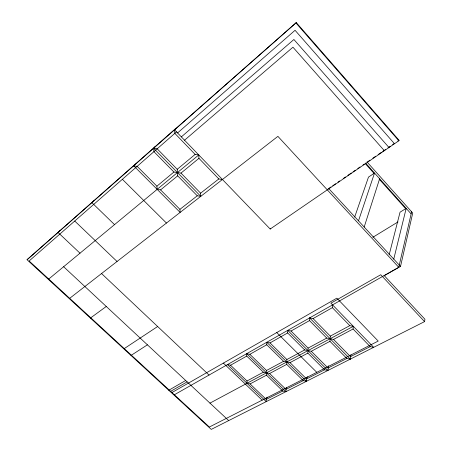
<?xml version="1.0" encoding="UTF-8"?>
<svg xmlns="http://www.w3.org/2000/svg" width="452" height="452" viewBox="0 0 452 452"><rect width="100%" height="100%" fill="white"/><g stroke="black" fill="none" stroke-linecap="round" stroke-linejoin="round"><path stroke-width="0.68" d="M266.465 375.188L266.51 370.482L249.86 354.317L246.713 353.662L246.741 356.08L263.358 372.177L269.624 373.505L285.975 389.387L285.907 391.681L282.788 391.003L266.465 375.188L250.075 383.929L247.024 383.268L247.001 380.985L230.554 365.233L227.492 364.583L266.217 401.63L266.239 399.41L267.109 397.127M328.757 365.713L327.875 370.471L324.576 369.787L306.563 378.934L290.009 362.628L283.573 361.295L266.748 344.763L266.77 342.266L270.008 342.921L286.862 359.526L286.715 364.385L303.236 380.624L306.445 381.302L306.563 378.934L307.332 376.629M350.984 354.882L350.266 359.159L346.87 358.47L328.05 368.024L311.304 351.277L304.676 349.933L287.647 332.943L287.726 330.361L291.048 331.017L308.111 348.085L307.863 353.114L324.576 369.787M222.44 179.5L218.824 178.941L198.931 158.336L198.767 154.946L195.134 154.409L174.817 133.363L174.585 129.86L176.043 128.187L27.052 259.736L211.265 429.4L424.558 321.615L380.753 274.731L330.909 303.185L373.68 347.322L370.182 346.633L350.498 356.628L333.553 339.407L326.734 338.062L309.496 320.587L309.631 317.914L313.055 318.575L330.327 336.124L329.954 341.328L346.87 358.47M370.182 346.633L353.068 328.999L353.317 326.316L349.808 325.638L332.361 307.659L332.559 304.891M424.558 321.615L424.948 319.265L384.211 275.607M383.985 275.816L400.517 266.426L412.738 213.039L367.001 161.94M174.365 394.771L398.754 267.279L411.619 211.79M393.765 259.103L406.184 208.378L400.054 212.174L389.144 254.849M174.585 129.86L270.194 229.034L398.85 140.764L399.014 140.233L296.286 22.6L174.997 129.385M364.188 227.017L379.629 178.743M358.498 220.847L374.533 173.054L368.487 177.111L354.673 217.045M286.596 387.669L285.975 389.387L303.236 380.624M270.194 229.034L270.482 228.463M27.052 259.736L296.286 22.6M155.155 146.578L153.652 148.29L153.934 151.657L173.941 172.026L180.981 173.11L200.62 193.168L200.778 196.354L197.27 195.789L177.676 175.834L177.235 169.291L157.183 148.81L153.652 148.29L200.778 196.354M133.724 165.833L137.148 166.359L156.895 186.196L157.16 189.354L160.579 189.902L179.93 209.344L180.133 212.412L133.724 165.833L135.272 164.093M93.519 200.869L91.892 202.654L114.531 224.621M59.715 230.639L58.037 232.458L79.993 253.188M176.523 131.871L29.137 260.973L209.372 427.027L378.211 341.068L336.842 298.162L171.952 392.545M177.563 132.95L295.06 30.301L394.5 143.753M181.354 136.883L293.907 39.505L388.997 147.527M184.557 140.205L292.947 47.206L384.369 150.697M156.895 186.196L173.941 172.026M177.235 169.291L195.134 154.409M48.353 279.359L198.767 154.946M160.579 189.902L177.676 175.834M180.981 173.11L198.931 158.336M179.93 209.344L197.27 195.789M200.62 193.168L218.824 178.941M69.687 298.331L277.901 136.357L398.754 267.279M90.394 318.072L106.271 306.467M328.062 188.942L330.966 186.942M332.712 185.744L335.621 183.749M337.949 182.15L339.689 180.953M343.181 178.557L345.509 176.964M347.831 175.365L351.323 172.969M353.068 171.771L355.396 170.178M357.718 168.579L360.046 166.98M362.956 164.986L364.12 164.189M367.606 161.793L369.934 160.194M372.843 158.2L375.748 156.2M378.075 154.607L381.567 152.211M382.725 151.409L385.635 149.414M387.963 147.821L390.291 146.222M392.613 144.623L394.359 143.425M397.85 141.03L399.014 140.233M124.249 348.599L157.641 326.508M130.99 355.464L147.42 344.819M372.827 237.3L398.026 221.904M168.765 390.257L185.682 380.488M170.218 391.596L187.156 381.861M230.554 365.233L246.741 356.08M249.86 354.317L266.748 344.763M270.008 342.921L287.647 332.943M291.048 331.017L309.496 320.587M313.055 318.575L332.361 307.659M247.001 380.985L263.358 372.177M266.51 370.482L283.573 361.295M286.862 359.526L304.676 349.933M308.111 348.085L326.734 338.062M330.327 336.124L349.808 325.638M209.965 403.127L353.317 326.316M269.624 373.505L286.715 364.385M290.009 362.628L307.863 353.114M311.304 351.277L329.954 341.328M333.553 339.407L353.068 328.999M282.788 391.003L266.239 399.41L250.075 383.929M63.63 266.72L228.701 420.592M101.547 273.545L209.061 375.058M74.733 221.034L117.057 261.482M223.395 363.103L262.166 400.15M246.713 353.662L285.907 391.681M266.77 342.266L306.445 381.302M122.385 179.291L166.455 223.051M276.743 332.559L316.801 372.335M287.726 330.361L327.875 370.471M309.631 317.914L350.266 359.159M328.615 188.433L400.517 266.426M365.555 163.036L411.128 213.898M365.063 163.375L374.454 173.856M379.155 179.094L405.93 208.965M295.975 23.001L398.85 140.764"/></g></svg>
